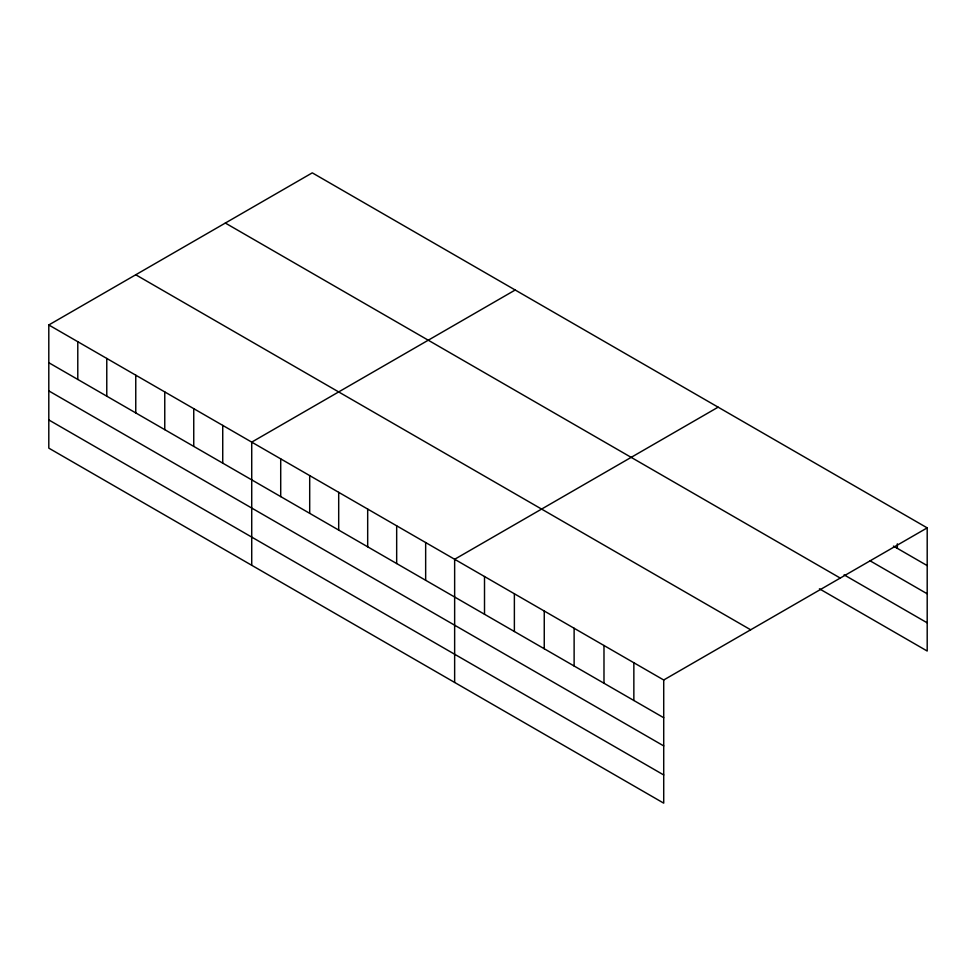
<?xml version="1.0" encoding="UTF-8"?>
<svg xmlns="http://www.w3.org/2000/svg" width="976" height="976" viewBox="0 0 976 976"><rect width="100%" height="100%" fill="white"/><g stroke="black" fill="none" stroke-linecap="round" stroke-linejoin="round"><path stroke-width="1.46" d="M819.413 588.796L927.2 651.029L927.2 527.87L312.283 172.85L48.8 324.971L48.8 448.13L663.717 803.15L663.717 679.991L48.8 324.971M515.206 290.006L251.723 442.128L251.723 565.287M718.129 407.163L454.645 559.285L454.645 682.444M663.717 679.991L927.2 527.87M893.443 546.109L927.2 565.604M870.067 560.81L927.2 593.798M844.094 574.852L927.2 622.834M225.334 223.053L840.251 578.073M135.749 274.768L750.666 629.788M48.8 362.706L663.717 717.726M48.8 390.888L663.717 745.908M48.8 419.936L663.717 774.956M897.334 543.827L897.334 548.366M633.851 662.753L633.851 700.475M603.985 645.502L603.985 683.237M574.12 628.263L574.12 665.998M544.254 611.013L544.254 648.747M514.376 593.774L514.376 631.509M484.511 576.523L484.511 614.258M425.658 542.546L425.658 580.281M396.671 525.808L396.671 563.542M367.684 509.069L367.684 546.804M338.696 492.343L338.696 530.066M309.697 475.605L309.697 513.339M280.71 458.866L280.71 496.601M222.735 425.39L222.735 463.124M193.748 408.651L193.748 446.386M164.761 391.913L164.761 429.647M135.762 375.187L135.762 412.909M106.774 358.448L106.774 396.183M77.787 341.71L77.787 379.444"/></g></svg>
